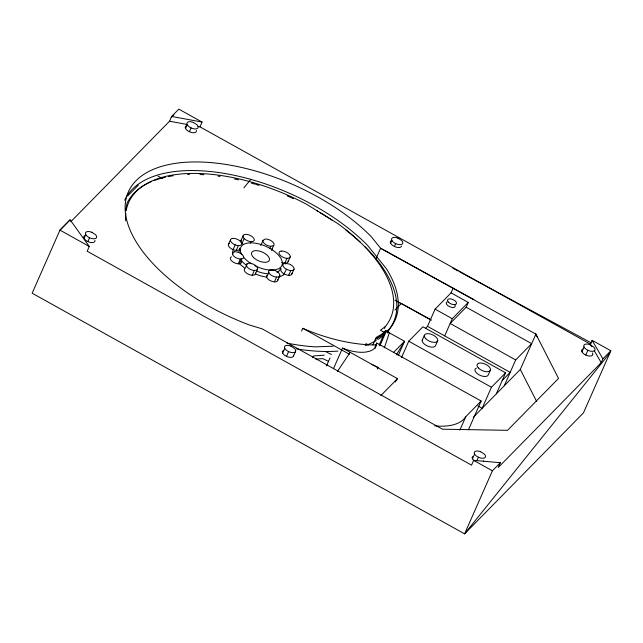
<?xml version="1.0" encoding="UTF-8"?>
<svg xmlns="http://www.w3.org/2000/svg" width="643" height="643" viewBox="0 0 643 643"><rect width="100%" height="100%" fill="white"/><g stroke="black" fill="none" stroke-linecap="round" stroke-linejoin="round"><path stroke-width="0.96" d="M125.658 210.735L126.976 203.333A145.905 72.289 23.8 0 1 151.153 181.76M384.369 347.767L389.345 332.841M377.955 367.346L377.296 369.018M610.85 350.765L602.917 358.834L601.229 362.66L498.229 467.501L500.342 462.719L473.642 460.356L471.536 465.138L87.159 251.212L89.264 246.438L70.095 219.818L59.968 230.13L32.15 293.192L464.592 533.859L583.458 412.87L610.85 350.765L592.09 340.324L590.403 344.142L591.881 346.665M84.064 238.32L85.752 234.502M87.882 241.551L89.562 237.725M70.786 221.747L169.543 121.222L171.649 116.447L178.834 109.141L202.079 122.074L199.973 126.856L198.012 126.494M185.57 128.471L187.25 124.646M189.38 131.694L191.067 127.877M228.361 244.573L230.467 239.791M235.185 244.87L233.079 249.645L232.613 252.249L233.079 253.969M236.262 250.4L238.368 245.618M240.972 240.57L243.078 235.788M242.065 243.279L244.171 238.497A6.012 2.982 23.8 0 1 244.211 234.639L245.264 234.39A6.012 2.982 23.8 0 1 253.149 237.508L253.872 238.465A6.012 2.982 23.8 0 1 252.048 241.615L250.77 241.623A6.012 2.982 23.8 0 1 244.163 238.497M238.248 263.807L240.353 259.033M241.487 259.008L239.381 263.791L245.16 268.461L244.71 268.75A6.012 2.982 23.8 0 0 245.891 272.6A6.012 2.982 23.8 0 0 252.016 275.26L254.339 275.003L255.472 273.846A6.012 2.982 23.8 0 0 255.488 273.018M250.28 243.215L250.979 241.623M245.513 267.665L247.266 263.686M260.769 245.513L262.883 240.739M252.225 275.26L254.331 270.478M257.53 269.16L255.424 273.934L260.568 275.847L266.684 277.213L268.79 272.431M269.73 248.688L270.783 246.301M271.804 249.597L273.564 245.618M274.448 281.843L276.554 277.069M286.963 258.317L284.857 263.091L285.46 264.032M277.696 280.436L279.801 275.662M288.104 261.685L290.218 256.911M286.432 269.248L283.483 275.035L279.223 277.004M288.683 275.333L290.789 270.558M291.93 273.926L294.036 269.152M282.687 353.103L284.793 348.329M286.505 356.335L288.611 351.56M301.591 331.032L302.789 328.316A111.914 55.451 23.8 0 0 375.906 344.937A31.25 15.48 23.8 0 1 374.917 348.514M293.562 355.973L295.667 351.199M312.755 357.661L313.503 355.973L324.313 355.193M326.491 365.931L330.02 357.942M375.978 258.767L380.616 248.262L371.156 236.552A147.874 73.27 23.8 0 0 141.83 175.756A147.874 73.27 23.8 0 0 249.283 324.956L262.103 328.83L442.464 429.202L507.528 430.32L558.518 378.422L535.892 334.103L380.616 248.262L473.923 299.622M333.436 368.752L342.558 348.072A31.25 15.48 23.8 0 0 366.092 352.01L369.122 351.343A31.25 15.48 23.8 0 0 376.75 343.024L481.141 401.023L468.474 429.749M390.631 243.239L391.892 240.369M394.44 246.462L395.71 243.593M372.916 344.873L376.187 337.454L381.685 334.247L385.503 330.695L404.527 341.288L398.21 355.627M375.118 346.722L376.75 343.024M384.41 328.485L385.205 326.676A143.14 70.923 23.8 0 0 337.438 223.346L306.526 204.249A143.14 70.923 23.8 0 0 126.173 210.671M379.105 345.203L385.503 330.695M379.941 345.645L386.33 331.161M387.552 333.002L389.168 329.337A147.874 73.27 23.8 0 0 386.282 268.565L367.362 245.152A147.874 73.27 23.8 0 0 228.225 174.092A147.874 73.27 23.8 0 0 124.71 200.198M401.489 357.669L408.739 341.216L422.909 326.797L505.607 372.827L496.34 393.846M425.505 328.364L427.499 326.339L435.086 309.138L451.081 292.854L453.106 288.16M422.234 340.147L424.34 335.365M437.722 340.669L435.616 345.444A7.21 3.577 23.8 0 1 427.129 345.902A7.21 3.577 23.8 0 1 422.7 339.335M444.683 335.903L452.27 318.703L468.265 302.419L451.081 292.854M466.159 307.201L531.673 343.659L515.678 359.943L450.156 323.477L466.159 307.201L468.265 302.419M459.849 430.119L465.789 416.648L481.141 401.023M490.448 370.014L488.342 374.789A7.21 3.577 23.8 0 1 479.019 374.821A7.21 3.577 23.8 0 1 476.318 368.101M505.607 372.827L491.445 387.247L482.17 408.265L477.902 405.886M504.297 385.744L515.678 359.943M472.492 458.756L474.606 453.974M477.01 460.388L478.416 457.205M473.256 417.339L520.3 369.46L535.892 334.103M500.342 462.719L492.401 470.797L464.592 533.859L609.894 352.927M581.971 351.793L584.077 347.011M585.781 355.016L587.887 350.242M396.426 354.807L404.527 341.288L393.54 352.477M337.422 371.445L350.178 352.308M395.268 381.966L397.487 378.639L342.558 348.072M243.898 187.86L250.842 179.325M386.829 331.74L389.168 329.337L386.162 331.515M70.095 219.818L59.968 230.13L89.264 246.438M127.804 195.826L138.358 185.088M394.947 309.998L401.304 303.52L430.537 319.788M377.988 367.788L378.269 367.499L371.831 364.364M380.889 395.541L397.487 378.639M502.239 380.471L510.196 372.369L427.499 326.339M171.255 117.347L173.859 114.711M385.205 326.676L380.415 330.245L384.659 332.608L380.841 336.16L375.343 339.367L380.56 335.582M381.926 334.593L384.659 332.608M315.938 359.091L322.794 358.625L328.501 361.374M333.114 346.223L315.247 346.858A143.14 70.923 23.8 0 1 286.826 343.081M171.649 116.447L202.079 122.074M169.543 121.222L187.209 124.493M325.824 351.761L331.531 354.502M452.825 268.195L458.113 271.049M459.882 272.005L591.367 342.928M395.26 300.209L431.549 320.118M199.973 126.856L590.403 344.142M435.086 309.138L452.27 318.703M395.107 300.361L401.128 303.705M158.017 176.102L162.39 178.529M408.739 341.216L491.445 387.247M365.947 343.579L368.519 345.018M302.789 328.316L349.446 354.285M473.642 460.356L492.401 470.797M251.517 263.767L248.383 261.733A22.441 11.116 23.8 0 1 243.303 256.879M592.09 340.324L602.917 358.834M594.341 350.877L601.229 362.66M535.531 333.91L537.556 337.366M520.3 369.46L536.592 401.369M293.57 355.153A6.012 2.982 23.8 0 1 287.212 356.672L285.789 355.997A6.012 2.982 23.8 0 1 282.767 353.304L282.398 352.38A6.012 2.982 23.8 0 1 283.547 350.403M474.333 460.822A6.012 2.982 23.8 0 1 472.573 458.949L472.203 458.033A6.012 2.982 23.8 0 1 472.605 456.53M483.383 460.798A6.012 2.982 23.8 0 1 483.367 461.626M592.484 352.911A6.012 2.982 23.8 0 1 586.488 355.354L585.074 354.687A6.012 2.982 23.8 0 1 582.052 351.986L581.682 351.07A6.012 2.982 23.8 0 1 582.823 349.085M401.505 246.108A6.012 2.982 23.8 0 1 395.148 246.799L393.733 246.124A6.012 2.982 23.8 0 1 390.711 243.432L390.341 242.515A6.012 2.982 23.8 0 1 391.491 240.53M196.453 130.513A6.012 2.982 23.8 0 1 190.087 132.032L188.672 131.357A6.012 2.982 23.8 0 1 185.65 128.664L185.28 127.748A6.012 2.982 23.8 0 1 186.422 125.763M94.947 240.369A6.012 2.982 23.8 0 1 88.589 241.889L87.167 241.213A6.012 2.982 23.8 0 1 84.145 238.521L83.775 237.597A6.012 2.982 23.8 0 1 84.924 235.619M364.806 246.542A145.905 72.289 23.8 0 1 386.885 332.061M384.032 334.866A145.905 72.289 23.8 0 1 377.835 339.544M376.227 340.541A145.905 72.289 23.8 0 1 365.272 345.645M337.961 351.102A145.905 72.289 23.8 0 1 296.423 348.876M154.039 180.595A145.905 72.289 23.8 0 1 165.484 177.203M168.289 176.616A145.905 72.289 23.8 0 1 173.144 175.78M187.643 174.478A145.905 72.289 23.8 0 1 189.476 174.43M199.933 174.518A145.905 72.289 23.8 0 1 203.879 174.727M218.041 176.134A145.905 72.289 23.8 0 1 220.091 176.415M234.534 178.979A145.905 72.289 23.8 0 1 238.473 179.839M251.333 183.11A145.905 72.289 23.8 0 1 255.271 184.252M256.203 184.525A145.905 72.289 23.8 0 1 259.008 185.385M287.132 195.842A145.905 72.289 23.8 0 1 293.505 198.679M316.637 210.591A145.905 72.289 23.8 0 1 318.349 211.587M320.045 212.584A145.905 72.289 23.8 0 1 331.933 220.051M345.781 229.985A145.905 72.289 23.8 0 1 360.345 242.274M465.789 416.648A55.137 27.319 23.8 0 1 434.7 425.827M454.922 304.975A4.806 2.379 23.8 0 1 450.132 306.928A4.806 2.379 23.8 0 1 447.198 301.921M243.086 244.187A6.004 2.974 23.8 0 1 241.366 239.895M291.938 273.098A6.012 2.982 23.8 0 1 289.752 275.333L287.051 275.091L284.158 273.95A6.012 2.982 23.8 0 1 281.168 268.83M288.12 260.857A6.012 2.982 23.8 0 1 285.926 263.091L284.648 263.091A6.012 2.982 23.8 0 1 281.755 262.376M239.526 248.158A6.012 2.982 23.8 0 1 237.331 250.392L234.631 250.151L231.745 249.01A6.012 2.982 23.8 0 1 229.495 243.416M241.503 261.572A6.012 2.982 23.8 0 1 240.361 263.558L238.039 263.807A6.012 2.982 23.8 0 1 231.424 260.68A6.012 2.982 23.8 0 1 231.48 256.822M277.712 279.609A6.012 2.982 23.8 0 1 275.517 281.843L274.239 281.843A6.012 2.982 23.8 0 1 266.901 277.768L266.532 276.844A6.012 2.982 23.8 0 1 266.933 275.341M280.436 268.541A22.441 11.116 23.8 0 1 277.004 272.487M267.52 273.797A22.441 11.116 23.8 0 1 256.718 271.129M246.703 265.551A22.441 11.116 23.8 0 1 241.615 260.704M238.802 252.04A22.441 11.116 23.8 0 1 240.257 249.516M271.941 248.841A6.012 2.982 23.8 0 1 271.539 250.344M254.829 265.704A22.441 11.116 23.8 0 0 279.874 267.93A22.441 11.116 23.8 0 0 274.223 251.204L269.489 248.134A22.441 11.116 23.8 0 0 246.55 243.327A22.441 11.116 23.8 0 0 241.824 254.741M125.674 220.887A143.14 70.923 23.8 0 1 125.787 213.355M262.883 240.466L262.874 241.294A6.012 2.982 23.8 0 0 270.574 246.301L273.645 245.562A6.012 2.982 23.8 0 0 271.917 241.27A6.012 2.982 23.8 0 0 265.061 239.067L262.883 240.466M257.578 269.071L256.444 270.229L254.122 270.478A6.012 2.982 23.8 0 1 247.997 267.818A6.012 2.982 23.8 0 1 246.824 263.976L248.608 263.244A6.012 2.982 23.8 0 1 254.853 265.02A6.012 2.982 23.8 0 1 257.578 269.071M232.645 238.384L231.601 238.633A6.012 2.982 23.8 0 0 233.851 244.236L236.737 245.377L239.437 245.618A6.012 2.982 23.8 0 0 239.501 240.595L238.24 239.767A6.012 2.982 23.8 0 0 232.645 238.384M234.631 251.799L233.586 252.048A6.012 2.982 23.8 0 0 233.538 255.906A6.012 2.982 23.8 0 0 240.144 259.033L242.467 258.775A6.012 2.982 23.8 0 0 242.515 254.925A6.012 2.982 23.8 0 0 235.909 251.791L234.631 251.799M281.24 251.083L280.195 251.333A6.012 2.982 23.8 0 0 280.147 255.191A6.012 2.982 23.8 0 0 286.754 258.317L288.032 258.309A6.012 2.982 23.8 0 0 289.133 254.21A6.012 2.982 23.8 0 0 281.24 251.083M285.066 263.325L284.021 263.574A6.012 2.982 23.8 0 0 286.272 269.176L289.157 270.317L291.858 270.558A6.012 2.982 23.8 0 0 293.907 267.874A6.012 2.982 23.8 0 0 289.237 264.04L285.066 263.325M270.832 269.835L269.787 270.084A6.012 2.982 23.8 0 0 268.645 272.069L269.015 272.986A6.012 2.982 23.8 0 0 276.345 277.069L277.623 277.069A6.012 2.982 23.8 0 0 278.724 272.962L277.688 272.037A6.012 2.982 23.8 0 0 270.832 269.835M193.326 122.403L191.855 121.929A6.012 2.982 23.8 0 0 186.96 123.922L187.33 124.846A6.012 2.982 23.8 0 0 190.36 127.539L191.775 128.206A6.012 2.982 23.8 0 0 197.401 128.455A6.012 2.982 23.8 0 0 197.039 124.814L193.326 122.403M397.969 238.127L396.498 237.653A6.012 2.982 23.8 0 0 391.603 239.646L391.973 240.57A6.012 2.982 23.8 0 0 395.003 243.263L396.418 243.93A6.012 2.982 23.8 0 0 402.044 244.179A6.012 2.982 23.8 0 0 401.682 240.538L397.969 238.127M590.145 344.769L588.683 344.294A6.012 2.982 23.8 0 0 583.788 346.288L584.157 347.212A6.012 2.982 23.8 0 0 587.18 349.905L588.594 350.58A6.012 2.982 23.8 0 0 594.228 350.829A6.012 2.982 23.8 0 0 593.867 347.18L590.145 344.769M91.828 232.26L90.358 231.785A6.012 2.982 23.8 0 0 85.463 233.779L85.832 234.703A6.012 2.982 23.8 0 0 88.855 237.396L90.269 238.063A6.012 2.982 23.8 0 0 95.903 238.312A6.012 2.982 23.8 0 0 95.542 234.671L91.828 232.26M290.869 346.087L289.398 345.613A6.012 2.982 23.8 0 0 284.503 347.606L284.873 348.53A6.012 2.982 23.8 0 0 287.903 351.223L289.318 351.89A6.012 2.982 23.8 0 0 294.944 352.139A6.012 2.982 23.8 0 0 294.582 348.498L290.869 346.087M480.675 451.732L479.204 451.257A6.012 2.982 23.8 0 0 474.309 453.251L474.679 454.175A6.012 2.982 23.8 0 0 477.709 456.868L479.123 457.535A6.012 2.982 23.8 0 0 484.758 457.784A6.012 2.982 23.8 0 0 484.388 454.143L480.675 451.732M448.42 302.138A4.806 2.379 23.8 0 0 456.16 304.051A4.806 2.379 23.8 0 0 451.458 299.043A4.806 2.379 23.8 0 0 448.42 302.138M425.642 338.604A7.21 3.577 23.8 0 0 437.256 341.481A7.21 3.577 23.8 0 0 430.199 333.966A7.21 3.577 23.8 0 0 425.642 338.604M478.368 367.949A7.21 3.577 23.8 0 0 489.982 370.826A7.21 3.577 23.8 0 0 482.925 363.311A7.21 3.577 23.8 0 0 478.368 367.949M253.631 257.594A9.621 4.766 23.8 0 0 268.975 260.873A9.621 4.766 23.8 0 0 258.864 250.955A9.621 4.766 23.8 0 0 253.631 257.594"/></g></svg>
